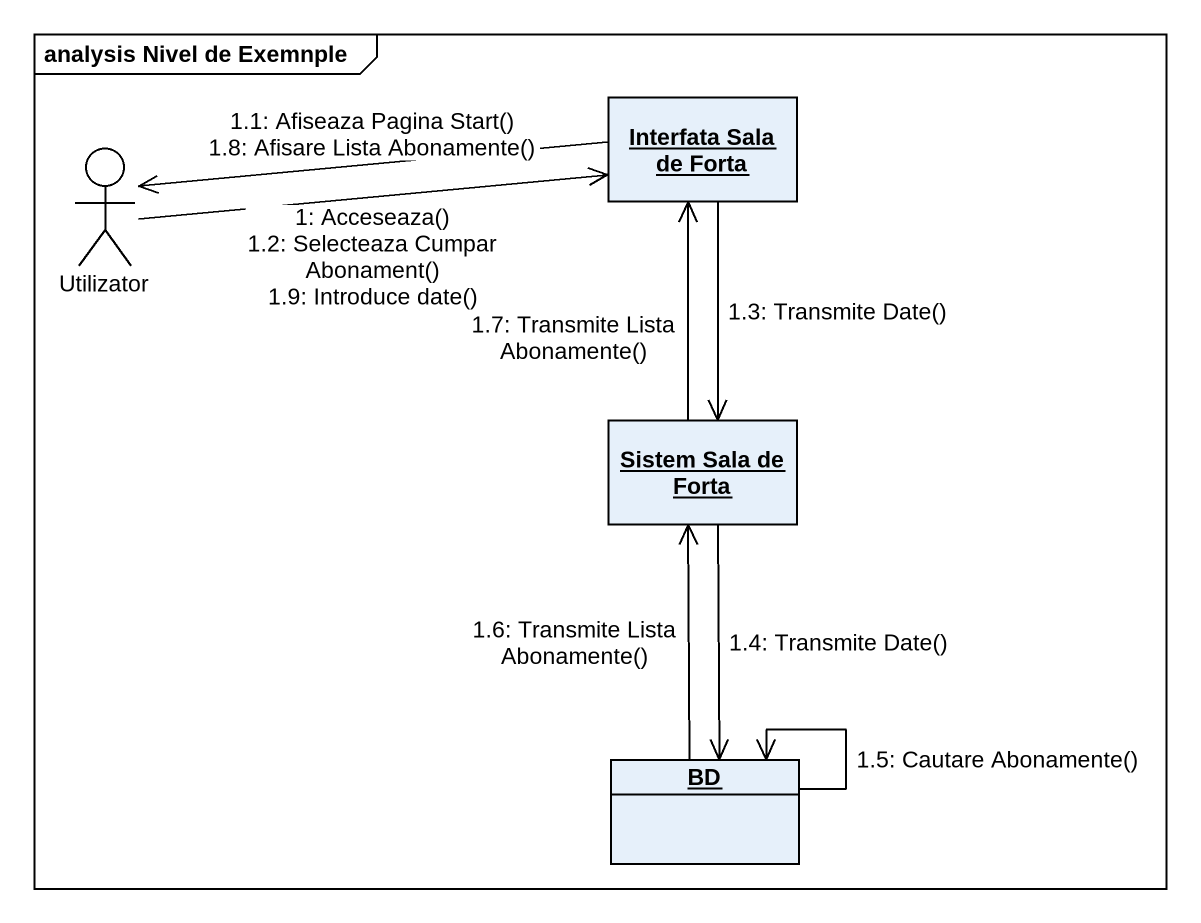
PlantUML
@startuml
mainframe analysis Nivel de Exemnple
allowmixing
hide circle
hide empty members
object "Interfata Sala de Forta" as Interfata_Sala_de_Forta
actor Utilizator
object "Sistem Sala de Forta" as Sistem_Sala_de_Forta
object BD
Utilizator -right-> Interfata_Sala_de_Forta : 1: Acceseaza()\n1.2: Selecteaza Cumpar Abonament()\n1.9: Introduce date()
Interfata_Sala_de_Forta -left-> Utilizator : 1.1: Afiseaza Pagina Start()\n1.8: Afisare Lista Abonamente()
Interfata_Sala_de_Forta --> Sistem_Sala_de_Forta : 1.3: Transmite Date()
Sistem_Sala_de_Forta --> BD : 1.4: Transmite Date()
BD --> BD : 1.5: Cautare Abonamente()
BD -up-> Sistem_Sala_de_Forta : 1.6: Transmite Lista Abonamente()
Sistem_Sala_de_Forta -up-> Interfata_Sala_de_Forta : 1.7: Transmite Lista Abonamente()
@enduml
